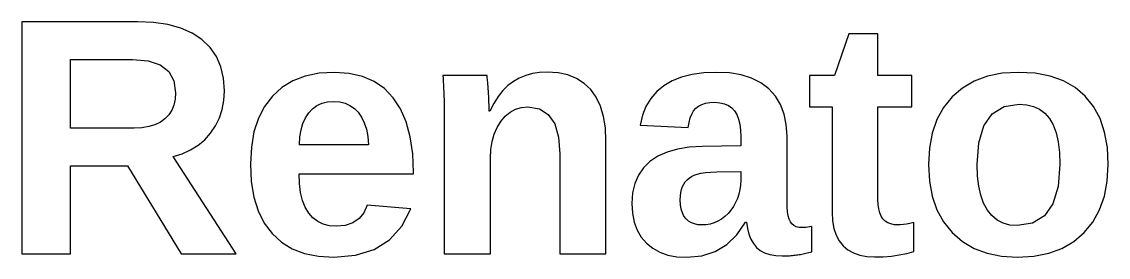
# Model space of a CAD drawing. Header units: metres. Extents: x 19 to 251, y 33 to 186.
# Drawn here: x 153.27 to 180.08, y 63.55 to 69.37 of the extents above; entities that cross this region are included whole.
import ezdxf

# ---------------------------------------------------------------- set-up
doc = ezdxf.new("R2010")
doc.units = ezdxf.units.M

msp = doc.modelspace()

# ---------------------------------------------------------------- linework, layer by layer
for p, q in [((156.131, 69.3664), (153.267, 69.3664)), ((153.267, 69.3664), (153.267, 63.6335)), ((156.523, 69.3487), (156.131, 69.3664)), ((156.877, 69.2957), (156.523, 69.3487)), ((157.193, 69.2074), (156.877, 69.2957)), ((157.472, 69.0838), (157.193, 69.2074)), ((157.714, 68.9249), (157.472, 69.0838)), ((157.915, 68.7329), (157.714, 68.9249)), ((173.684, 69.0694), (173.326, 68.0359)), ((174.4, 69.0694), (173.684, 69.0694)), ((174.4, 68.0359), (174.4, 69.0694)), ((158.071, 68.5102), (157.915, 68.7329)), ((154.467, 66.742), (154.467, 68.4346)), ((154.467, 68.4346), (156.005, 68.4346)), ((156.005, 68.4346), (156.386, 68.4016)), ((156.386, 68.4016), (156.682, 68.3025)), ((158.182, 68.2568), (158.071, 68.5102)), ((156.682, 68.3025), (156.894, 68.1373)), ((156.894, 68.1373), (157.021, 67.906)), ((158.249, 67.9725), (158.182, 68.2568)), ((160.987, 68.1172), (160.608, 68.0938)), ((161.348, 68.0921), (160.987, 68.1172)), ((166.237, 68.1213), (166.049, 68.1122)), ((166.504, 68.1041), (166.237, 68.1213)), ((170.419, 68.1172), (170.102, 68.104)), ((170.737, 68.1008), (170.419, 68.1172)), ((177.871, 68.1172), (177.468, 68.0929)), ((178.281, 68.0937), (177.871, 68.1172)), ((157.021, 67.906), (157.063, 67.6087)), ((158.271, 67.6575), (158.249, 67.9725)), ((159.958, 67.9063), (159.688, 67.7422)), ((160.265, 68.0235), (159.958, 67.9063)), ((160.608, 68.0938), (160.265, 68.0235)), ((161.674, 68.0166), (161.348, 68.0921)), ((161.964, 67.8909), (161.674, 68.0166)), ((162.217, 67.7149), (161.964, 67.8909)), ((164.752, 68.0359), (163.662, 68.0359)), ((163.662, 68.0359), (163.667, 67.9624)), ((163.667, 67.9624), (163.671, 67.8851)), ((163.671, 67.8851), (163.676, 67.8042)), ((164.757, 67.9946), (164.752, 68.0359)), ((164.763, 67.9327), (164.757, 67.9946)), ((164.77, 67.8501), (164.763, 67.9327)), ((164.777, 67.7468), (164.77, 67.8501)), ((165.403, 67.8934), (165.268, 67.7912)), ((165.548, 67.9755), (165.403, 67.8934)), ((165.705, 68.0393), (165.548, 67.9755)), ((165.871, 68.0849), (165.705, 68.0393)), ((166.049, 68.1122), (165.871, 68.0849)), ((166.745, 68.0523), (166.504, 68.1041)), ((166.96, 67.966), (166.745, 68.0523)), ((167.149, 67.8453), (166.96, 67.966)), ((169.32, 67.905), (169.115, 67.7856)), ((169.553, 67.9978), (169.32, 67.905)), ((169.814, 68.0642), (169.553, 67.9978)), ((170.102, 68.104), (169.814, 68.0642)), ((171.025, 68.0515), (170.737, 68.1008)), ((171.282, 67.9693), (171.025, 68.0515)), ((171.509, 67.8542), (171.282, 67.9693)), ((171.705, 67.7063), (171.509, 67.8542)), ((173.326, 68.0359), (172.711, 68.0359)), ((172.711, 68.0359), (172.711, 67.2628)), ((175.234, 68.0359), (174.4, 68.0359)), ((175.234, 67.2628), (175.234, 68.0359)), ((176.774, 67.8983), (176.484, 67.7279)), ((177.102, 68.0199), (176.774, 67.8983)), ((177.468, 68.0929), (177.102, 68.0199)), ((178.651, 68.0232), (178.281, 68.0937)), ((178.981, 67.9056), (178.651, 68.0232)), ((179.269, 67.741), (178.981, 67.9056)), ((157.063, 67.6087), (157.053, 67.4516)), ((158.258, 67.4232), (158.271, 67.6575)), ((159.688, 67.7422), (159.453, 67.5313)), ((162.436, 67.4886), (162.217, 67.7149)), ((163.676, 67.8042), (163.68, 67.7195)), ((163.68, 67.7195), (163.684, 67.631)), ((163.684, 67.631), (163.688, 67.5356)), ((164.785, 67.6229), (164.777, 67.7468)), ((164.792, 67.497), (164.785, 67.6229)), ((165.142, 67.6669), (165.026, 67.5204)), ((165.268, 67.7912), (165.142, 67.6669)), ((167.311, 67.69), (167.149, 67.8453)), ((167.446, 67.5016), (167.311, 67.69)), ((168.938, 67.6405), (168.791, 67.4706)), ((169.115, 67.7856), (168.938, 67.6405)), ((171.867, 67.5281), (171.705, 67.7063)), ((176.484, 67.7279), (176.231, 67.509)), ((179.516, 67.5293), (179.269, 67.741)), ((157.053, 67.4516), (157.021, 67.3092)), ((158.217, 67.2021), (158.258, 67.4232)), ((159.453, 67.5313), (159.258, 67.2768)), ((160.554, 67.296), (160.678, 67.3522)), ((160.678, 67.3522), (160.817, 67.3859)), ((160.817, 67.3859), (160.971, 67.3971)), ((160.971, 67.3971), (161.116, 67.3864)), ((161.116, 67.3864), (161.249, 67.3545)), ((161.249, 67.3545), (161.369, 67.3012)), ((162.616, 67.2138), (162.436, 67.4886)), ((163.688, 67.5356), (163.691, 67.4299)), ((163.691, 67.4299), (163.693, 67.3139)), ((163.693, 67.3139), (163.694, 67.1877)), ((164.798, 67.3879), (164.792, 67.497)), ((164.802, 67.2955), (164.798, 67.3879)), ((164.919, 67.3518), (164.821, 67.1611)), ((165.026, 67.5204), (164.919, 67.3518)), ((167.551, 67.2812), (167.446, 67.5016)), ((168.791, 67.4706), (168.674, 67.2757)), ((169.97, 67.2843), (170.05, 67.3248)), ((170.05, 67.3248), (170.143, 67.3537)), ((170.143, 67.3537), (170.25, 67.371)), ((170.25, 67.371), (170.37, 67.3768)), ((170.37, 67.3768), (170.499, 67.3684)), ((170.499, 67.3684), (170.613, 67.3432)), ((170.613, 67.3432), (170.711, 67.3013)), ((171.994, 67.3222), (171.867, 67.5281)), ((172.084, 67.0887), (171.994, 67.3222)), ((176.231, 67.509), (176.02, 67.2475)), ((177.512, 67.2723), (177.887, 67.332)), ((177.887, 67.332), (178.073, 67.3179)), ((178.073, 67.3179), (178.24, 67.2754)), ((179.721, 67.2735), (179.516, 67.5293)), ((156.896, 67.0683), (156.803, 66.9698)), ((156.969, 67.1814), (156.896, 67.0683)), ((157.021, 67.3092), (156.969, 67.1814)), ((158.148, 66.9942), (158.217, 67.2021)), ((159.258, 67.2768), (159.107, 66.9819)), ((160.271, 66.9951), (160.35, 67.1163)), ((160.35, 67.1163), (160.445, 67.2174)), ((160.445, 67.2174), (160.554, 67.296)), ((161.369, 67.3012), (161.477, 67.2265)), ((161.477, 67.2265), (161.573, 67.1306)), ((161.573, 67.1306), (161.655, 67.0133)), ((162.756, 66.8923), (162.616, 67.2138)), ((163.694, 67.1877), (163.694, 67.0513)), ((163.694, 67.0513), (163.694, 63.6335)), ((164.804, 67.2199), (164.802, 67.2955)), ((164.805, 67.1611), (164.804, 67.2199)), ((164.821, 67.1611), (164.805, 67.1611)), ((165.2, 67.035), (165.321, 67.1347)), ((165.321, 67.1347), (165.455, 67.2059)), ((165.455, 67.2059), (165.602, 67.2486)), ((165.602, 67.2486), (165.761, 67.2628)), ((165.761, 67.2628), (166.044, 67.2164)), ((166.044, 67.2164), (166.264, 67.0773)), ((166.264, 67.0773), (166.421, 66.8454)), ((167.626, 67.0289), (167.551, 67.2812)), ((168.586, 67.0559), (168.527, 66.8112)), ((168.674, 67.2757), (168.586, 67.0559)), ((169.766, 66.9909), (169.803, 67.0865)), ((169.803, 67.0865), (169.849, 67.1669)), ((169.849, 67.1669), (169.904, 67.2323)), ((169.904, 67.2323), (169.97, 67.2843)), ((170.711, 67.3013), (170.795, 67.2426)), ((170.795, 67.2426), (170.862, 67.1672)), ((170.862, 67.1672), (170.917, 67.0745)), ((170.917, 67.0745), (170.959, 66.9641)), ((172.138, 66.8275), (172.084, 67.0887)), ((172.711, 67.2628), (173.269, 67.2628)), ((173.269, 67.2628), (173.269, 64.6669)), ((174.4, 64.9762), (174.4, 67.2628)), ((174.4, 67.2628), (175.234, 67.2628)), ((176.02, 67.2475), (175.856, 66.9497)), ((177.012, 66.7944), (177.22, 67.0931)), ((177.22, 67.0931), (177.512, 67.2723)), ((178.24, 67.2754), (178.389, 67.2046)), ((178.389, 67.2046), (178.52, 67.1055)), ((178.52, 67.1055), (178.631, 66.978)), ((179.88, 66.9766), (179.721, 67.2735)), ((156.402, 66.7785), (156.23, 66.7511)), ((156.555, 66.8241), (156.402, 66.7785)), ((156.689, 66.8878), (156.555, 66.8241)), ((156.803, 66.9698), (156.689, 66.8878)), ((157.93, 66.6179), (158.053, 66.7994)), ((158.053, 66.7994), (158.148, 66.9942)), ((159.107, 66.9819), (158.999, 66.6466)), ((160.163, 66.6989), (160.209, 66.8559)), ((160.209, 66.8559), (160.271, 66.9951)), ((161.655, 67.0133), (161.721, 66.8747)), ((161.721, 66.8747), (161.773, 66.7148)), ((162.856, 66.5241), (162.756, 66.8923)), ((165, 66.7563), (165.092, 66.9068)), ((165.092, 66.9068), (165.2, 67.035)), ((166.421, 66.8454), (166.515, 66.5207)), ((167.671, 66.7448), (167.626, 67.0289)), ((168.527, 66.8112), (169.719, 66.7542)), ((169.719, 66.7542), (169.738, 66.8801)), ((169.738, 66.8801), (169.766, 66.9909)), ((170.959, 66.9641), (170.989, 66.8359)), ((170.989, 66.8359), (171.007, 66.69)), ((172.156, 66.5386), (172.138, 66.8275)), ((175.856, 66.9497), (175.739, 66.6157)), ((176.887, 66.3763), (177.012, 66.7944)), ((178.631, 66.978), (178.724, 66.8192)), ((178.724, 66.8192), (178.795, 66.6258)), ((179.993, 66.6385), (179.88, 66.9766)), ((156.038, 66.742), (154.467, 66.742)), ((156.23, 66.7511), (156.038, 66.742)), ((157.783, 66.4549), (157.93, 66.6179)), ((158.999, 66.6466), (158.934, 66.271)), ((160.12, 66.3311), (160.134, 66.5239)), ((160.134, 66.5239), (160.163, 66.6989)), ((161.773, 66.7148), (161.809, 66.5336)), ((161.809, 66.5336), (161.829, 66.3311)), ((162.916, 66.1091), (162.856, 66.5241)), ((164.878, 66.4071), (164.929, 66.5898)), ((164.929, 66.5898), (165, 66.7563)), ((166.515, 66.5207), (166.546, 66.1032)), ((167.686, 66.4287), (167.671, 66.7448)), ((171.007, 66.69), (171.013, 66.5264)), ((171.013, 66.5264), (171.013, 66.3026)), ((172.156, 64.9355), (172.156, 66.5386)), ((175.739, 66.6157), (175.668, 66.2454)), ((178.795, 66.6258), (178.847, 66.3979)), ((180.061, 66.2592), (179.993, 66.6385)), ((157.433, 66.2007), (157.618, 66.3159)), ((157.618, 66.3159), (157.783, 66.4549)), ((158.934, 66.271), (158.912, 65.8551)), ((161.829, 66.3311), (160.12, 66.3311)), ((164.848, 66.2083), (164.878, 66.4071)), ((167.686, 63.6335), (167.686, 66.4287)), ((169.742, 66.2691), (169.452, 66.2238)), ((170.065, 66.2863), (169.742, 66.2691)), ((171.013, 66.3026), (170.065, 66.2863)), ((175.668, 66.2454), (175.645, 65.8387)), ((176.845, 65.8387), (176.887, 66.3763)), ((178.847, 66.3979), (178.878, 66.1356)), ((180.084, 65.8387), (180.061, 66.2592)), ((157.006, 66.0422), (157.229, 66.1095)), ((158.556, 63.6335), (157.006, 66.0422)), ((157.229, 66.1095), (157.433, 66.2007)), ((162.936, 65.6475), (162.916, 66.1091)), ((164.838, 65.9933), (164.848, 66.2083)), ((164.838, 63.6335), (164.838, 65.9933)), ((166.546, 66.1032), (166.546, 63.6335)), ((168.967, 66.0493), (168.773, 65.9201)), ((169.194, 66.1506), (168.967, 66.0493)), ((169.452, 66.2238), (169.194, 66.1506)), ((178.878, 66.1356), (178.888, 65.8387)), ((154.467, 65.8103), (155.875, 65.8103)), ((154.467, 63.6335), (154.467, 65.8103)), ((155.875, 65.8103), (157.205, 63.6335)), ((158.912, 65.8551), (158.933, 65.4258)), ((168.613, 65.7639), (168.488, 65.5816)), ((168.773, 65.9201), (168.613, 65.7639)), ((175.645, 65.8387), (175.668, 65.4306)), ((176.855, 65.5582), (176.845, 65.8387)), ((178.888, 65.8387), (178.846, 65.2968)), ((180.06, 65.4292), (180.084, 65.8387)), ((160.122, 65.3705), (160.112, 65.615)), ((160.112, 65.615), (162.936, 65.615)), ((162.936, 65.615), (162.936, 65.6475)), ((168.488, 65.5816), (168.399, 65.3733)), ((169.645, 65.4142), (169.69, 65.4638)), ((169.69, 65.4638), (169.741, 65.5073)), ((169.741, 65.5073), (169.798, 65.5448)), ((169.798, 65.5448), (169.862, 65.5763)), ((169.862, 65.5763), (169.938, 65.6026)), ((169.938, 65.6026), (170.032, 65.6245)), ((170.032, 65.6245), (170.145, 65.642)), ((170.145, 65.642), (170.277, 65.6551)), ((170.277, 65.6551), (170.427, 65.6638)), ((170.427, 65.6638), (171.013, 65.6719)), ((171.013, 65.4481), (171.008, 65.3338)), ((171.013, 65.6719), (171.013, 65.4481)), ((176.886, 65.3059), (176.855, 65.5582)), ((158.933, 65.4258), (158.997, 65.0397)), ((160.15, 65.1511), (160.122, 65.3705)), ((168.399, 65.3733), (168.345, 65.1389)), ((169.534, 65.1477), (169.551, 65.2258)), ((169.551, 65.2258), (169.576, 65.2961)), ((169.576, 65.2961), (169.607, 65.3586)), ((169.607, 65.3586), (169.645, 65.4142)), ((170.993, 65.2219), (170.968, 65.1125)), ((171.008, 65.3338), (170.993, 65.2219)), ((175.668, 65.4306), (175.739, 65.0589)), ((176.937, 65.0817), (176.886, 65.3059)), ((178.846, 65.2968), (178.719, 64.8753)), ((179.989, 65.0566), (180.06, 65.4292)), ((158.997, 65.0397), (159.104, 64.6967)), ((160.198, 64.957), (160.15, 65.1511)), ((160.265, 64.7882), (160.198, 64.957)), ((168.345, 65.1389), (168.328, 64.8786)), ((169.52, 64.9681), (169.523, 65.0618)), ((169.526, 64.8492), (169.52, 64.9681)), ((169.523, 65.0618), (169.534, 65.1477)), ((170.887, 64.9009), (170.833, 64.8021)), ((170.932, 65.0055), (170.887, 64.9009)), ((170.968, 65.1125), (170.932, 65.0055)), ((172.16, 64.7966), (172.156, 64.9355)), ((174.405, 64.8544), (174.4, 64.9762)), ((175.739, 65.0589), (175.856, 64.7236)), ((177.008, 64.8857), (176.937, 65.0817)), ((179.87, 64.7209), (179.989, 65.0566)), ((159.104, 64.6967), (159.253, 64.3968)), ((160.35, 64.6445), (160.265, 64.7882)), ((160.454, 64.5267), (160.35, 64.6445)), ((161.711, 64.653), (161.594, 64.506)), ((161.793, 64.8419), (161.711, 64.653)), ((162.871, 64.7484), (161.793, 64.8419)), ((162.645, 64.3177), (162.871, 64.7484)), ((168.328, 64.8786), (168.342, 64.6376)), ((168.342, 64.6376), (168.385, 64.4193)), ((169.543, 64.7431), (169.526, 64.8492)), ((169.572, 64.6499), (169.543, 64.7431)), ((169.612, 64.5696), (169.572, 64.6499)), ((170.701, 64.6312), (170.624, 64.5591)), ((170.771, 64.7121), (170.701, 64.6312)), ((170.833, 64.8021), (170.771, 64.7121)), ((172.17, 64.6761), (172.16, 64.7966)), ((172.186, 64.5739), (172.17, 64.6761)), ((173.269, 64.6669), (173.28, 64.4553)), ((174.419, 64.746), (174.405, 64.8544)), ((174.444, 64.6512), (174.419, 64.746)), ((174.478, 64.57), (174.444, 64.6512)), ((175.856, 64.7236), (176.02, 64.4248)), ((177.1, 64.7178), (177.008, 64.8857)), ((177.21, 64.5794), (177.1, 64.7178)), ((178.719, 64.8753), (178.508, 64.5742)), ((179.704, 64.4222), (179.87, 64.7209)), ((159.253, 64.3968), (159.445, 64.1401)), ((160.573, 64.435), (160.454, 64.5267)), ((160.708, 64.3695), (160.573, 64.435)), ((160.86, 64.3302), (160.708, 64.3695)), ((161.441, 64.401), (161.252, 64.3381)), ((161.594, 64.506), (161.441, 64.401)), ((168.385, 64.4193), (168.457, 64.2236)), ((169.664, 64.5022), (169.612, 64.5696)), ((169.726, 64.4472), (169.664, 64.5022)), ((169.795, 64.4045), (169.726, 64.4472)), ((169.872, 64.374), (169.795, 64.4045)), ((169.956, 64.3557), (169.872, 64.374)), ((170.256, 64.373), (170.154, 64.3555)), ((170.354, 64.4023), (170.256, 64.373)), ((170.448, 64.4433), (170.354, 64.4023)), ((170.539, 64.496), (170.448, 64.4433)), ((170.624, 64.5591), (170.539, 64.496)), ((170.919, 64.1068), (171.131, 64.4188)), ((171.131, 64.4188), (171.155, 64.4188)), ((171.155, 64.4188), (171.178, 64.2624)), ((172.21, 64.4902), (172.186, 64.5739)), ((172.24, 64.4248), (172.21, 64.4902)), ((172.278, 64.3743), (172.24, 64.4248)), ((172.324, 64.335), (172.278, 64.3743)), ((173.28, 64.4553), (173.312, 64.2663)), ((174.522, 64.5022), (174.478, 64.57)), ((174.576, 64.4472), (174.522, 64.5022)), ((174.641, 64.4045), (174.576, 64.4472)), ((174.717, 64.374), (174.641, 64.4045)), ((174.803, 64.3557), (174.717, 64.374)), ((175.102, 64.3701), (175.026, 64.3587)), ((175.188, 64.386), (175.102, 64.3701)), ((175.283, 64.4065), (175.188, 64.386)), ((175.283, 63.6986), (175.283, 64.4065)), ((176.02, 64.4248), (176.231, 64.1624)), ((177.339, 64.4717), (177.21, 64.5794)), ((177.486, 64.3949), (177.339, 64.4717)), ((177.651, 64.3487), (177.486, 64.3949)), ((178.213, 64.3936), (177.834, 64.3333)), ((178.508, 64.5742), (178.213, 64.3936)), ((179.49, 64.1604), (179.704, 64.4222)), ((159.445, 64.1401), (159.677, 63.9284)), ((161.028, 64.3171), (160.86, 64.3302)), ((161.252, 64.3381), (161.028, 64.3171)), ((162.342, 63.9828), (162.645, 64.3177)), ((168.457, 64.2236), (168.557, 64.0505)), ((170.049, 64.3496), (169.956, 64.3557)), ((170.154, 64.3555), (170.049, 64.3496)), ((170.669, 63.8641), (170.919, 64.1068)), ((171.178, 64.2624), (171.214, 64.1219)), ((171.214, 64.1219), (171.264, 63.9974)), ((172.38, 64.3069), (172.324, 64.335)), ((172.445, 64.2901), (172.38, 64.3069)), ((172.518, 64.2845), (172.445, 64.2901)), ((172.57, 64.2855), (172.518, 64.2845)), ((172.621, 64.2884), (172.57, 64.2855)), ((172.672, 64.2933), (172.621, 64.2884)), ((172.722, 64.3001), (172.672, 64.2933)), ((172.771, 64.3089), (172.722, 64.3001)), ((172.771, 63.6904), (172.771, 64.3089)), ((173.312, 64.2663), (173.367, 64.0998)), ((173.367, 64.0998), (173.443, 63.956)), ((174.9, 64.3496), (174.803, 64.3557)), ((174.958, 64.3519), (174.9, 64.3496)), ((175.026, 64.3587), (174.958, 64.3519)), ((176.231, 64.1624), (176.483, 63.9427)), ((177.834, 64.3333), (177.651, 64.3487)), ((179.234, 63.9414), (179.49, 64.1604)), ((159.677, 63.9284), (159.945, 63.7638)), ((161.962, 63.7435), (162.342, 63.9828)), ((168.557, 64.0505), (168.686, 63.9)), ((168.686, 63.9), (168.84, 63.7748)), ((170.379, 63.6908), (170.669, 63.8641)), ((171.264, 63.9974), (171.326, 63.8888)), ((171.326, 63.8888), (171.402, 63.7962)), ((173.443, 63.956), (173.541, 63.8349)), ((173.541, 63.8349), (173.66, 63.736)), ((176.483, 63.9427), (176.771, 63.7719)), ((178.942, 63.7711), (179.234, 63.9414)), ((153.267, 63.6335), (154.467, 63.6335)), ((157.205, 63.6335), (158.556, 63.6335)), ((159.945, 63.7638), (160.25, 63.6462)), ((160.25, 63.6462), (160.592, 63.5757)), ((160.592, 63.5757), (160.971, 63.5521)), ((160.971, 63.5521), (161.505, 63.6)), ((161.505, 63.6), (161.962, 63.7435)), ((163.694, 63.6335), (164.838, 63.6335)), ((166.546, 63.6335), (167.686, 63.6335)), ((168.84, 63.7748), (169.017, 63.6774)), ((169.017, 63.6774), (169.216, 63.6078)), ((169.216, 63.6078), (169.438, 63.5661)), ((169.438, 63.5661), (169.682, 63.5521)), ((169.682, 63.5521), (170.05, 63.5868)), ((170.05, 63.5868), (170.379, 63.6908)), ((171.402, 63.7962), (171.493, 63.72)), ((171.493, 63.72), (171.602, 63.6608)), ((171.602, 63.6608), (171.729, 63.6185)), ((171.729, 63.6185), (171.875, 63.5931)), ((171.875, 63.5931), (172.038, 63.5847)), ((172.038, 63.5847), (172.086, 63.585)), ((172.086, 63.585), (172.131, 63.586)), ((172.131, 63.586), (172.174, 63.5876)), ((172.174, 63.5876), (172.214, 63.5899)), ((172.214, 63.5899), (172.252, 63.5928)), ((172.252, 63.5928), (172.288, 63.5962)), ((172.288, 63.5962), (172.324, 63.6)), ((172.324, 63.6), (172.358, 63.604)), ((172.358, 63.604), (172.392, 63.6084)), ((172.392, 63.6084), (172.425, 63.6132)), ((172.425, 63.6132), (172.457, 63.6184)), ((172.457, 63.6184), (172.49, 63.6242)), ((172.49, 63.6242), (172.522, 63.6307)), ((172.522, 63.6307), (172.555, 63.6379)), ((172.555, 63.6379), (172.588, 63.6457)), ((172.588, 63.6457), (172.621, 63.654)), ((172.621, 63.654), (172.656, 63.6626)), ((172.656, 63.6626), (172.693, 63.6716)), ((172.693, 63.6716), (172.731, 63.6808)), ((172.731, 63.6808), (172.771, 63.6904)), ((173.66, 63.736), (173.796, 63.6591)), ((173.796, 63.6591), (173.952, 63.6042)), ((173.952, 63.6042), (174.126, 63.5712)), ((174.126, 63.5712), (174.318, 63.5602)), ((174.318, 63.5602), (174.53, 63.5658)), ((174.53, 63.5658), (174.732, 63.5824)), ((174.732, 63.5824), (174.925, 63.6101)), ((174.925, 63.6101), (175.109, 63.6488)), ((175.109, 63.6488), (175.283, 63.6986)), ((176.771, 63.7719), (177.094, 63.6498)), ((177.094, 63.6498), (177.452, 63.5766)), ((177.452, 63.5766), (177.846, 63.5521)), ((177.846, 63.5521), (178.248, 63.5765)), ((178.248, 63.5765), (178.613, 63.6495)), ((178.613, 63.6495), (178.942, 63.7711))]:
    msp.add_line(p, q)

doc.saveas('drawing.dxf')
